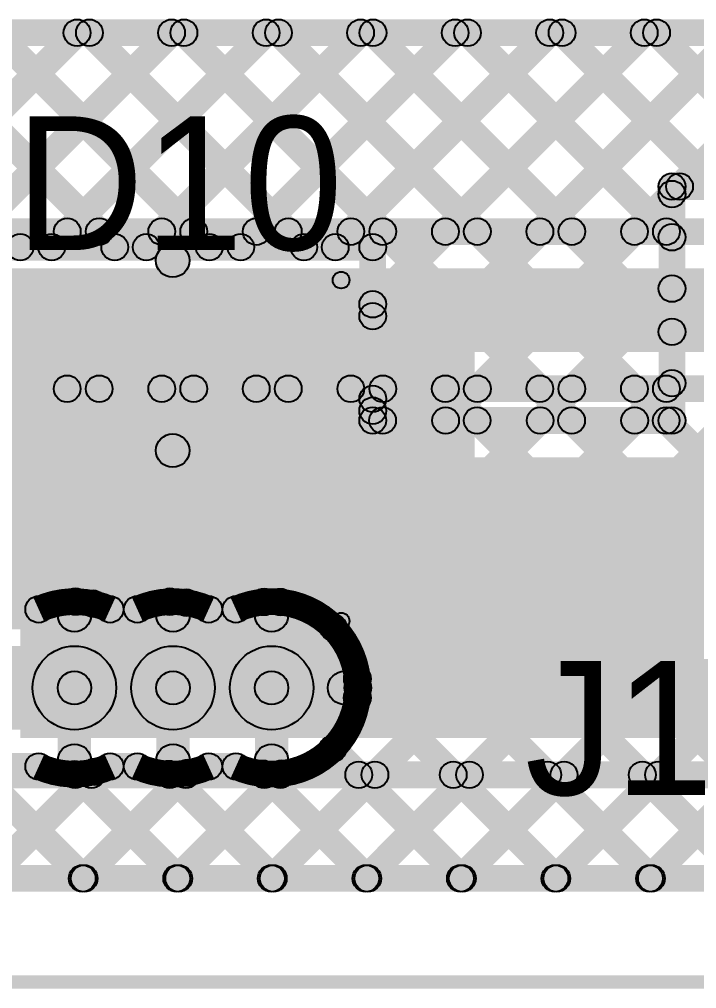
# Model space of a CAD drawing. Header units: millimetres. Extents: x -0.2 to 4.57, y -0.3 to 0.49.
# Drawn here: x 4.169 to 4.3716, y -0.002 to 0.288 of the extents above; entities that cross this region are included whole.
import ezdxf

# ---------------------------------------------------------------- set-up
doc = ezdxf.new("R2010")
doc.units = ezdxf.units.MM
doc.header["$MEASUREMENT"] = 0
for name, color, linetype in [('BottomLayer', 5, 'Continuous'), ('Mechanical2', 216, 'Continuous'), ('TopLayer', 1, 'Continuous'), ('TopOverlay', 2, 'Continuous'), ('TopPaste', 8, 'Continuous'), ('TopSolder', 216, 'Continuous'), ('ViaHoleLayer', 16, 'Continuous')]:
    doc.layers.add(name, color=color, linetype=linetype)

# ---------------------------------------------------------------- blocks, each defined once
blk = doc.blocks.new('W_____LED_6')
at = {"layer": 'TopLayer'}
for points in [[(-0.06526, 0.04685), (-0.02195, 0.04685), (-0.02195, -0.04685), (-0.06526, -0.04685)], [(-0.00226, 0.04685), (0.08947, 0.04685), (0.08947, -0.04685), (-0.00226, -0.04685)]]:
    blk.add_hatch(color=1, dxfattribs=at).paths.add_polyline_path(points)
at = {"layer": 'TopOverlay'}
h = blk.add_hatch(color=2, dxfattribs=at)
edge = h.paths.add_edge_path()
edge.add_arc((-0.069, 0.051), 0.0025, 0, 360)
h = blk.add_hatch(color=2, dxfattribs=at)
edge = h.paths.add_edge_path()
edge.add_arc((-0.069, 0.051), 0.0025, 0, 360)
for points in [[(-0.069, 0.0485), (-0.069, 0.0535), (0.094, 0.0535), (0.094, 0.0485)], [(0.134, 0.05301), (0.091, 0.05301), (0.091, -0.05299), (0.134, -0.05299)], [(-0.0665, -0.051), (-0.0715, -0.051), (-0.0715, 0.051), (-0.0665, 0.051)], [(-0.069, -0.0535), (-0.069, -0.0485), (0.094, -0.0485), (0.094, -0.0535)]]:
    blk.add_hatch(color=2, dxfattribs=at).paths.add_polyline_path(points)
h = blk.add_hatch(color=2, dxfattribs=at)
edge = h.paths.add_edge_path()
edge.add_arc((0.094, 0.051), 0.0025, 0, 360)
h = blk.add_hatch(color=2, dxfattribs=at)
edge = h.paths.add_edge_path()
edge.add_arc((-0.069, -0.051), 0.0025, 0, 360)
h = blk.add_hatch(color=2, dxfattribs=at)
edge = h.paths.add_edge_path()
edge.add_arc((-0.069, -0.051), 0.0025, 0, 360)
h = blk.add_hatch(color=2, dxfattribs=at)
edge = h.paths.add_edge_path()
edge.add_arc((0.094, -0.051), 0.0025, 0, 360)
at = {"layer": 'TopPaste'}
for points in [[(-0.06526, 0.04685), (-0.02195, 0.04685), (-0.02195, -0.04685), (-0.06526, -0.04685)], [(-0.00226, 0.04685), (0.08947, 0.04685), (0.08947, -0.04685), (-0.00226, -0.04685)]]:
    blk.add_hatch(color=8, dxfattribs=at).paths.add_polyline_path(points)
at = {"layer": 'TopSolder'}
for points in [[(-0.06926, 0.05085), (-0.01795, 0.05085), (-0.01795, -0.05085), (-0.06926, -0.05085)], [(-0.00626, 0.05085), (0.09347, 0.05085), (0.09347, -0.05085), (-0.00626, -0.05085)]]:
    blk.add_hatch(color=216, dxfattribs=at).paths.add_polyline_path(points)
at = {"layer": 'TopOverlay'}
for centre in [(-0.069, 0.051), (-0.069, 0.051), (0.094, 0.051), (-0.069, -0.051), (-0.069, -0.051), (0.094, -0.051)]:
    blk.add_circle(centre, 0.0025, dxfattribs=at)

msp = doc.modelspace()

# ---------------------------------------------------------------- hatches: boundary and pattern name
at = {"layer": 'BottomLayer'}
for points in [[(0.05826, 0.28), (0.05826, 0.288), (4.48726, 0.288), (4.48726, 0.28)], [(4.12958, 0.22167), (4.12392, 0.22733), (4.18342, 0.28683), (4.18908, 0.28117)], [(4.13056, 0.28117), (4.13621, 0.28683), (4.19571, 0.22733), (4.19006, 0.22167)], [(4.15786, 0.22167), (4.15221, 0.22733), (4.21171, 0.28683), (4.21736, 0.28117)], [(4.15884, 0.28117), (4.1645, 0.28683), (4.224, 0.22733), (4.21834, 0.22167)], [(4.18615, 0.22167), (4.18049, 0.22733), (4.23999, 0.28683), (4.24565, 0.28117)], [(4.18712, 0.28117), (4.19278, 0.28683), (4.25228, 0.22733), (4.24662, 0.22167)], [(4.21443, 0.22167), (4.20878, 0.22733), (4.26828, 0.28683), (4.27393, 0.28117)], [(4.2154, 0.28117), (4.22106, 0.28683), (4.28056, 0.22733), (4.2749, 0.22167)], [(4.24272, 0.22167), (4.23706, 0.22733), (4.29656, 0.28683), (4.30222, 0.28117)], [(4.24369, 0.28117), (4.24934, 0.28683), (4.30884, 0.22733), (4.30319, 0.22167)], [(4.271, 0.22167), (4.26534, 0.22733), (4.32484, 0.28683), (4.3305, 0.28117)], [(4.27197, 0.28117), (4.27763, 0.28683), (4.33713, 0.22733), (4.33147, 0.22167)], [(4.29929, 0.22167), (4.29363, 0.22733), (4.35313, 0.28683), (4.35879, 0.28117)], [(4.30026, 0.28117), (4.30591, 0.28683), (4.36541, 0.22733), (4.35976, 0.22167)], [(4.32757, 0.22167), (4.32191, 0.22733), (4.38141, 0.28683), (4.38707, 0.28117)], [(4.32854, 0.28117), (4.3342, 0.28683), (4.3937, 0.22733), (4.38804, 0.22167)], [(4.35585, 0.22167), (4.3502, 0.22733), (4.4097, 0.28683), (4.41535, 0.28117)], [(4.35682, 0.28117), (4.36248, 0.28683), (4.42198, 0.22733), (4.41632, 0.22167)], [(3.69626, 0.2205), (3.69626, 0.2285), (4.46226, 0.2285), (4.46226, 0.2205)], [(3.69626, 0.1885), (3.69626, 0.2135), (4.46226, 0.2135), (4.46226, 0.1885)], [(4.33206, 0.02817), (4.3264, 0.03383), (4.48443, 0.19186), (4.49009, 0.1862)], [(3.706, 0.1735), (3.706, 0.1815), (4.46226, 0.1815), (4.46226, 0.1735)], [(4.12392, 0.17467), (4.12957, 0.18033), (4.19387, 0.11603), (4.18822, 0.11037)], [(4.12972, 0.10867), (4.12406, 0.11433), (4.19006, 0.18033), (4.19572, 0.17467)], [(4.1522, 0.17467), (4.15786, 0.18033), (4.22187, 0.11631), (4.21621, 0.11066)], [(4.158, 0.10867), (4.15234, 0.11433), (4.21834, 0.18033), (4.224, 0.17467)], [(4.18049, 0.17467), (4.18614, 0.18033), (4.24997, 0.1165), (4.24431, 0.11084)], [(4.18859, 0.11098), (4.18294, 0.11664), (4.24663, 0.18033), (4.25229, 0.17467)], [(4.20877, 0.17467), (4.21443, 0.18033), (4.36093, 0.03383), (4.35527, 0.02817)], [(4.21686, 0.11096), (4.21121, 0.11662), (4.27491, 0.18033), (4.28057, 0.17467)], [(4.23706, 0.17467), (4.24271, 0.18033), (4.38921, 0.03383), (4.38356, 0.02817)], [(4.24507, 0.11088), (4.23941, 0.11654), (4.3032, 0.18033), (4.30885, 0.17467)], [(4.24721, 0.02817), (4.24155, 0.03383), (4.38805, 0.18033), (4.39371, 0.17467)], [(4.26572, 0.10325), (4.26006, 0.10891), (4.33148, 0.18033), (4.33714, 0.17467)], [(4.26534, 0.17467), (4.271, 0.18033), (4.4175, 0.03383), (4.41184, 0.02817)], [(4.27293, 0.08218), (4.26728, 0.08784), (4.35977, 0.18033), (4.36542, 0.17467)], [(4.27549, 0.02817), (4.26983, 0.03383), (4.41633, 0.18033), (4.42199, 0.17467)], [(4.29362, 0.17467), (4.29928, 0.18033), (4.44578, 0.03383), (4.44012, 0.02817)], [(4.30378, 0.02817), (4.29812, 0.03383), (4.44462, 0.18033), (4.45028, 0.17467)], [(4.3219, 0.17467), (4.32756, 0.18033), (4.47406, 0.03383), (4.4684, 0.02817)], [(4.35019, 0.17467), (4.35584, 0.18033), (4.49009, 0.04608), (4.48443, 0.04042)], [(4.36034, 0.02817), (4.35469, 0.03383), (4.48443, 0.16357), (4.49009, 0.15792)], [(3.44637, 0.1075), (3.44637, 0.1155), (4.17479, 0.1155), (4.17479, 0.1075)], [(4.19614, 0.1075), (4.19614, 0.1155), (4.20429, 0.1155), (4.20429, 0.1075)], [(4.22564, 0.1075), (4.22564, 0.1155), (4.23379, 0.1155), (4.23379, 0.1075)], [(4.19047, 0.088), (4.18047, 0.088), (4.18047, 0.10981), (4.19047, 0.10981)], [(4.21997, 0.088), (4.20997, 0.088), (4.20997, 0.10981), (4.21997, 0.10981)], [(4.24947, 0.088), (4.23947, 0.088), (4.23947, 0.10981), (4.24947, 0.10981)], [(2.75126, 0.0755), (2.75126, 0.1005), (4.18547, 0.1005), (4.18547, 0.0755)], [(4.18547, 0.0755), (4.18547, 0.1005), (4.21497, 0.1005), (4.21497, 0.0755)], [(4.21497, 0.0755), (4.21497, 0.1005), (4.24447, 0.1005), (4.24447, 0.0755)], [(4.24447, 0.083), (4.24447, 0.093), (4.26628, 0.093), (4.26628, 0.083)], [(4.26731, 0.08784), (4.27297, 0.0935), (4.33264, 0.03383), (4.32699, 0.02817)], [(4.19047, 0.06619), (4.18047, 0.06619), (4.18047, 0.088), (4.19047, 0.088)], [(4.21997, 0.06619), (4.20997, 0.06619), (4.20997, 0.088), (4.21997, 0.088)], [(4.24947, 0.06619), (4.23947, 0.06619), (4.23947, 0.088), (4.24947, 0.088)], [(4.25992, 0.06695), (4.26558, 0.07261), (4.30436, 0.03383), (4.2987, 0.02817)], [(2.76194, 0.0605), (2.76194, 0.0685), (4.17479, 0.0685), (4.17479, 0.0605)], [(4.15206, 0.06167), (4.15772, 0.06733), (4.19122, 0.03383), (4.18556, 0.02817)], [(4.19614, 0.0605), (4.19614, 0.0685), (4.20429, 0.0685), (4.20429, 0.0605)], [(4.22564, 0.0605), (4.22564, 0.0685), (4.23379, 0.0685), (4.23379, 0.0605)], [(4.16235, 0.02817), (4.1567, 0.03383), (4.18858, 0.06571), (4.19424, 0.06005)], [(4.18266, 0.05936), (4.18832, 0.06502), (4.21951, 0.03383), (4.21385, 0.02817)], [(4.19064, 0.02817), (4.18498, 0.03383), (4.21655, 0.0654), (4.22221, 0.05974)], [(4.21092, 0.05939), (4.21657, 0.06504), (4.24779, 0.03383), (4.24213, 0.02817)], [(4.21892, 0.02817), (4.21327, 0.03383), (4.24463, 0.06519), (4.25028, 0.05953)], [(4.2391, 0.05948), (4.24476, 0.06514), (4.27607, 0.03383), (4.27042, 0.02817)], [(0.05826, 0.027), (0.05826, 0.035), (4.48726, 0.035), (4.48726, 0.027)]]:
    msp.add_hatch(color=5, dxfattribs=at).paths.add_polyline_path(points)
h = msp.add_hatch(color=5, dxfattribs=at)
edge = h.paths.add_edge_path()
edge.add_arc((4.18625, 0.284), 0.004, 0, 360)
h = msp.add_hatch(color=5, dxfattribs=at)
edge = h.paths.add_edge_path()
edge.add_arc((4.18995, 0.284), 0.004, 0, 360)
h = msp.add_hatch(color=5, dxfattribs=at)
edge = h.paths.add_edge_path()
edge.add_arc((4.21454, 0.284), 0.004, 0, 360)
h = msp.add_hatch(color=5, dxfattribs=at)
edge = h.paths.add_edge_path()
edge.add_arc((4.21823, 0.284), 0.004, 0, 360)
h = msp.add_hatch(color=5, dxfattribs=at)
edge = h.paths.add_edge_path()
edge.add_arc((4.24282, 0.284), 0.004, 0, 360)
h = msp.add_hatch(color=5, dxfattribs=at)
edge = h.paths.add_edge_path()
edge.add_arc((4.24652, 0.284), 0.004, 0, 360)
h = msp.add_hatch(color=5, dxfattribs=at)
edge = h.paths.add_edge_path()
edge.add_arc((4.2711, 0.284), 0.004, 0, 360)
h = msp.add_hatch(color=5, dxfattribs=at)
edge = h.paths.add_edge_path()
edge.add_arc((4.2748, 0.284), 0.004, 0, 360)
h = msp.add_hatch(color=5, dxfattribs=at)
edge = h.paths.add_edge_path()
edge.add_arc((4.29939, 0.284), 0.004, 0, 360)
h = msp.add_hatch(color=5, dxfattribs=at)
edge = h.paths.add_edge_path()
edge.add_arc((4.30308, 0.284), 0.004, 0, 360)
h = msp.add_hatch(color=5, dxfattribs=at)
edge = h.paths.add_edge_path()
edge.add_arc((4.32767, 0.284), 0.004, 0, 360)
h = msp.add_hatch(color=5, dxfattribs=at)
edge = h.paths.add_edge_path()
edge.add_arc((4.33137, 0.284), 0.004, 0, 360)
h = msp.add_hatch(color=5, dxfattribs=at)
edge = h.paths.add_edge_path()
edge.add_arc((4.35596, 0.284), 0.004, 0, 360)
h = msp.add_hatch(color=5, dxfattribs=at)
edge = h.paths.add_edge_path()
edge.add_arc((4.35965, 0.284), 0.004, 0, 360)
h = msp.add_hatch(color=5, dxfattribs=at)
edge = h.paths.add_edge_path()
edge.add_arc((4.18332, 0.2245), 0.004, 0, 360)
h = msp.add_hatch(color=5, dxfattribs=at)
edge = h.paths.add_edge_path()
edge.add_arc((4.19288, 0.2245), 0.004, 0, 360)
h = msp.add_hatch(color=5, dxfattribs=at)
edge = h.paths.add_edge_path()
edge.add_arc((4.2116, 0.2245), 0.004, 0, 360)
h = msp.add_hatch(color=5, dxfattribs=at)
edge = h.paths.add_edge_path()
edge.add_arc((4.22117, 0.2245), 0.004, 0, 360)
h = msp.add_hatch(color=5, dxfattribs=at)
edge = h.paths.add_edge_path()
edge.add_arc((4.23989, 0.2245), 0.004, 0, 360)
h = msp.add_hatch(color=5, dxfattribs=at)
edge = h.paths.add_edge_path()
edge.add_arc((4.24945, 0.2245), 0.004, 0, 360)
h = msp.add_hatch(color=5, dxfattribs=at)
edge = h.paths.add_edge_path()
edge.add_arc((4.26817, 0.2245), 0.004, 0, 360)
h = msp.add_hatch(color=5, dxfattribs=at)
edge = h.paths.add_edge_path()
edge.add_arc((4.27773, 0.2245), 0.004, 0, 360)
h = msp.add_hatch(color=5, dxfattribs=at)
edge = h.paths.add_edge_path()
edge.add_arc((4.29646, 0.2245), 0.004, 0, 360)
h = msp.add_hatch(color=5, dxfattribs=at)
edge = h.paths.add_edge_path()
edge.add_arc((4.30602, 0.2245), 0.004, 0, 360)
h = msp.add_hatch(color=5, dxfattribs=at)
edge = h.paths.add_edge_path()
edge.add_arc((4.32474, 0.2245), 0.004, 0, 360)
h = msp.add_hatch(color=5, dxfattribs=at)
edge = h.paths.add_edge_path()
edge.add_arc((4.3343, 0.2245), 0.004, 0, 360)
h = msp.add_hatch(color=5, dxfattribs=at)
edge = h.paths.add_edge_path()
edge.add_arc((4.35303, 0.2245), 0.004, 0, 360)
h = msp.add_hatch(color=5, dxfattribs=at)
edge = h.paths.add_edge_path()
edge.add_arc((4.36258, 0.2245), 0.004, 0, 360)
h = msp.add_hatch(color=5, dxfattribs=at)
edge = h.paths.add_edge_path()
edge.add_arc((4.18331, 0.1775), 0.004, 0, 360)
h = msp.add_hatch(color=5, dxfattribs=at)
edge = h.paths.add_edge_path()
edge.add_arc((4.19289, 0.1775), 0.004, 0, 360)
h = msp.add_hatch(color=5, dxfattribs=at)
edge = h.paths.add_edge_path()
edge.add_arc((4.2116, 0.1775), 0.004, 0, 360)
h = msp.add_hatch(color=5, dxfattribs=at)
edge = h.paths.add_edge_path()
edge.add_arc((4.22117, 0.1775), 0.004, 0, 360)
h = msp.add_hatch(color=5, dxfattribs=at)
edge = h.paths.add_edge_path()
edge.add_arc((4.23988, 0.1775), 0.004, 0, 360)
h = msp.add_hatch(color=5, dxfattribs=at)
edge = h.paths.add_edge_path()
edge.add_arc((4.24946, 0.1775), 0.004, 0, 360)
h = msp.add_hatch(color=5, dxfattribs=at)
edge = h.paths.add_edge_path()
edge.add_arc((4.26817, 0.1775), 0.004, 0, 360)
h = msp.add_hatch(color=5, dxfattribs=at)
edge = h.paths.add_edge_path()
edge.add_arc((4.27774, 0.1775), 0.004, 0, 360)
h = msp.add_hatch(color=5, dxfattribs=at)
edge = h.paths.add_edge_path()
edge.add_arc((4.29645, 0.1775), 0.004, 0, 360)
h = msp.add_hatch(color=5, dxfattribs=at)
edge = h.paths.add_edge_path()
edge.add_arc((4.30603, 0.1775), 0.004, 0, 360)
h = msp.add_hatch(color=5, dxfattribs=at)
edge = h.paths.add_edge_path()
edge.add_arc((4.32473, 0.1775), 0.004, 0, 360)
h = msp.add_hatch(color=5, dxfattribs=at)
edge = h.paths.add_edge_path()
edge.add_arc((4.33431, 0.1775), 0.004, 0, 360)
h = msp.add_hatch(color=5, dxfattribs=at)
edge = h.paths.add_edge_path()
edge.add_arc((4.35302, 0.1775), 0.004, 0, 360)
h = msp.add_hatch(color=5, dxfattribs=at)
edge = h.paths.add_edge_path()
edge.add_arc((4.36259, 0.1775), 0.004, 0, 360)
h = msp.add_hatch(color=5, dxfattribs=at)
edge = h.paths.add_edge_path()
edge.add_arc((4.18577, 0.11381), 0.004, 0, 360)
h = msp.add_hatch(color=5, dxfattribs=at)
edge = h.paths.add_edge_path()
edge.add_arc((4.19104, 0.1132), 0.004, 0, 360)
h = msp.add_hatch(color=5, dxfattribs=at)
edge = h.paths.add_edge_path()
edge.add_arc((4.21404, 0.11379), 0.004, 0, 360)
h = msp.add_hatch(color=5, dxfattribs=at)
edge = h.paths.add_edge_path()
edge.add_arc((4.21904, 0.11349), 0.004, 0, 360)
h = msp.add_hatch(color=5, dxfattribs=at)
edge = h.paths.add_edge_path()
edge.add_arc((4.24224, 0.11371), 0.004, 0, 360)
h = msp.add_hatch(color=5, dxfattribs=at)
edge = h.paths.add_edge_path()
edge.add_arc((4.24714, 0.11367), 0.004, 0, 360)
h = msp.add_hatch(color=5, dxfattribs=at)
edge = h.paths.add_edge_path()
edge.add_arc((4.17479, 0.1115), 0.004, 0, 360)
h = msp.add_hatch(color=5, dxfattribs=at)
edge = h.paths.add_edge_path()
edge.add_arc((4.17479, 0.1115), 0.004, 0, 360)
h = msp.add_hatch(color=5, dxfattribs=at)
edge = h.paths.add_edge_path()
edge.add_arc((4.18547, 0.10981), 0.005, 0, 360)
h = msp.add_hatch(color=5, dxfattribs=at)
edge = h.paths.add_edge_path()
edge.add_arc((4.19614, 0.1115), 0.004, 0, 360)
h = msp.add_hatch(color=5, dxfattribs=at)
edge = h.paths.add_edge_path()
edge.add_arc((4.19614, 0.1115), 0.004, 0, 360)
h = msp.add_hatch(color=5, dxfattribs=at)
edge = h.paths.add_edge_path()
edge.add_arc((4.20429, 0.1115), 0.004, 0, 360)
h = msp.add_hatch(color=5, dxfattribs=at)
edge = h.paths.add_edge_path()
edge.add_arc((4.20429, 0.1115), 0.004, 0, 360)
h = msp.add_hatch(color=5, dxfattribs=at)
edge = h.paths.add_edge_path()
edge.add_arc((4.21497, 0.10981), 0.005, 0, 360)
h = msp.add_hatch(color=5, dxfattribs=at)
edge = h.paths.add_edge_path()
edge.add_arc((4.22564, 0.1115), 0.004, 0, 360)
h = msp.add_hatch(color=5, dxfattribs=at)
edge = h.paths.add_edge_path()
edge.add_arc((4.22564, 0.1115), 0.004, 0, 360)
h = msp.add_hatch(color=5, dxfattribs=at)
edge = h.paths.add_edge_path()
edge.add_arc((4.23379, 0.1115), 0.004, 0, 360)
h = msp.add_hatch(color=5, dxfattribs=at)
edge = h.paths.add_edge_path()
edge.add_arc((4.23379, 0.1115), 0.004, 0, 360)
h = msp.add_hatch(color=5, dxfattribs=at)
edge = h.paths.add_edge_path()
edge.add_arc((4.24447, 0.10981), 0.005, 0, 360)
h = msp.add_hatch(color=5, dxfattribs=at)
edge = h.paths.add_edge_path()
edge.add_arc((4.26289, 0.10608), 0.004, 0, 360)
h = msp.add_hatch(color=5, dxfattribs=at)
edge = h.paths.add_edge_path()
edge.add_arc((4.18547, 0.088), 0.0125, 0, 360)
h = msp.add_hatch(color=5, dxfattribs=at)
edge = h.paths.add_edge_path()
edge.add_arc((4.18547, 0.088), 0.0125, 0, 360)
h = msp.add_hatch(color=5, dxfattribs=at)
edge = h.paths.add_edge_path()
edge.add_arc((4.18547, 0.088), 0.01181, 0, 360)
h = msp.add_hatch(color=5, dxfattribs=at)
edge = h.paths.add_edge_path()
edge.add_arc((4.21497, 0.088), 0.0125, 0, 360)
h = msp.add_hatch(color=5, dxfattribs=at)
edge = h.paths.add_edge_path()
edge.add_arc((4.21497, 0.088), 0.0125, 0, 360)
h = msp.add_hatch(color=5, dxfattribs=at)
edge = h.paths.add_edge_path()
edge.add_arc((4.21497, 0.088), 0.01181, 0, 360)
h = msp.add_hatch(color=5, dxfattribs=at)
edge = h.paths.add_edge_path()
edge.add_arc((4.24447, 0.088), 0.0125, 0, 360)
h = msp.add_hatch(color=5, dxfattribs=at)
edge = h.paths.add_edge_path()
edge.add_arc((4.24447, 0.088), 0.01181, 0, 360)
h = msp.add_hatch(color=5, dxfattribs=at)
edge = h.paths.add_edge_path()
edge.add_arc((4.18547, 0.088), 0.005, 0, 360)
h = msp.add_hatch(color=5, dxfattribs=at)
edge = h.paths.add_edge_path()
edge.add_arc((4.18547, 0.088), 0.005, 0, 360)
h = msp.add_hatch(color=5, dxfattribs=at)
edge = h.paths.add_edge_path()
edge.add_arc((4.21497, 0.088), 0.005, 0, 360)
h = msp.add_hatch(color=5, dxfattribs=at)
edge = h.paths.add_edge_path()
edge.add_arc((4.21497, 0.088), 0.005, 0, 360)
h = msp.add_hatch(color=5, dxfattribs=at)
edge = h.paths.add_edge_path()
edge.add_arc((4.24447, 0.088), 0.005, 0, 360)
h = msp.add_hatch(color=5, dxfattribs=at)
edge = h.paths.add_edge_path()
edge.add_arc((4.24447, 0.088), 0.005, 0, 360)
h = msp.add_hatch(color=5, dxfattribs=at)
edge = h.paths.add_edge_path()
edge.add_arc((4.24447, 0.088), 0.005, 0, 360)
h = msp.add_hatch(color=5, dxfattribs=at)
edge = h.paths.add_edge_path()
edge.add_arc((4.26628, 0.088), 0.005, 0, 360)
h = msp.add_hatch(color=5, dxfattribs=at)
edge = h.paths.add_edge_path()
edge.add_arc((4.27014, 0.09067), 0.004, 0, 360)
h = msp.add_hatch(color=5, dxfattribs=at)
edge = h.paths.add_edge_path()
edge.add_arc((4.27028, 0.088), 0.004, 0, 360)
h = msp.add_hatch(color=5, dxfattribs=at)
edge = h.paths.add_edge_path()
edge.add_arc((4.27028, 0.088), 0.004, 0, 360)
h = msp.add_hatch(color=5, dxfattribs=at)
edge = h.paths.add_edge_path()
edge.add_arc((4.27011, 0.08501), 0.004, 0, 360)
h = msp.add_hatch(color=5, dxfattribs=at)
edge = h.paths.add_edge_path()
edge.add_arc((4.26275, 0.06978), 0.004, 0, 360)
h = msp.add_hatch(color=5, dxfattribs=at)
edge = h.paths.add_edge_path()
edge.add_arc((4.18547, 0.06619), 0.005, 0, 360)
h = msp.add_hatch(color=5, dxfattribs=at)
edge = h.paths.add_edge_path()
edge.add_arc((4.21497, 0.06619), 0.005, 0, 360)
h = msp.add_hatch(color=5, dxfattribs=at)
edge = h.paths.add_edge_path()
edge.add_arc((4.24447, 0.06619), 0.005, 0, 360)
h = msp.add_hatch(color=5, dxfattribs=at)
edge = h.paths.add_edge_path()
edge.add_arc((4.17479, 0.0645), 0.004, 0, 360)
h = msp.add_hatch(color=5, dxfattribs=at)
edge = h.paths.add_edge_path()
edge.add_arc((4.17479, 0.0645), 0.004, 0, 360)
h = msp.add_hatch(color=5, dxfattribs=at)
edge = h.paths.add_edge_path()
edge.add_arc((4.19141, 0.06288), 0.004, 0, 360)
h = msp.add_hatch(color=5, dxfattribs=at)
edge = h.paths.add_edge_path()
edge.add_arc((4.19614, 0.0645), 0.004, 0, 360)
h = msp.add_hatch(color=5, dxfattribs=at)
edge = h.paths.add_edge_path()
edge.add_arc((4.19614, 0.0645), 0.004, 0, 360)
h = msp.add_hatch(color=5, dxfattribs=at)
edge = h.paths.add_edge_path()
edge.add_arc((4.20429, 0.0645), 0.004, 0, 360)
h = msp.add_hatch(color=5, dxfattribs=at)
edge = h.paths.add_edge_path()
edge.add_arc((4.20429, 0.0645), 0.004, 0, 360)
h = msp.add_hatch(color=5, dxfattribs=at)
edge = h.paths.add_edge_path()
edge.add_arc((4.22564, 0.0645), 0.004, 0, 360)
h = msp.add_hatch(color=5, dxfattribs=at)
edge = h.paths.add_edge_path()
edge.add_arc((4.22564, 0.0645), 0.004, 0, 360)
h = msp.add_hatch(color=5, dxfattribs=at)
edge = h.paths.add_edge_path()
edge.add_arc((4.23379, 0.0645), 0.004, 0, 360)
h = msp.add_hatch(color=5, dxfattribs=at)
edge = h.paths.add_edge_path()
edge.add_arc((4.23379, 0.0645), 0.004, 0, 360)
h = msp.add_hatch(color=5, dxfattribs=at)
edge = h.paths.add_edge_path()
edge.add_arc((4.18549, 0.06219), 0.004, 0, 360)
h = msp.add_hatch(color=5, dxfattribs=at)
edge = h.paths.add_edge_path()
edge.add_arc((4.21374, 0.06222), 0.004, 0, 360)
h = msp.add_hatch(color=5, dxfattribs=at)
edge = h.paths.add_edge_path()
edge.add_arc((4.21938, 0.06257), 0.004, 0, 360)
h = msp.add_hatch(color=5, dxfattribs=at)
edge = h.paths.add_edge_path()
edge.add_arc((4.24193, 0.06231), 0.004, 0, 360)
h = msp.add_hatch(color=5, dxfattribs=at)
edge = h.paths.add_edge_path()
edge.add_arc((4.24746, 0.06236), 0.004, 0, 360)
h = msp.add_hatch(color=5, dxfattribs=at)
edge = h.paths.add_edge_path()
edge.add_arc((4.18781, 0.031), 0.004, 0, 360)
h = msp.add_hatch(color=5, dxfattribs=at)
edge = h.paths.add_edge_path()
edge.add_arc((4.18839, 0.031), 0.004, 0, 360)
h = msp.add_hatch(color=5, dxfattribs=at)
edge = h.paths.add_edge_path()
edge.add_arc((4.21609, 0.031), 0.004, 0, 360)
h = msp.add_hatch(color=5, dxfattribs=at)
edge = h.paths.add_edge_path()
edge.add_arc((4.21668, 0.031), 0.004, 0, 360)
h = msp.add_hatch(color=5, dxfattribs=at)
edge = h.paths.add_edge_path()
edge.add_arc((4.24438, 0.031), 0.004, 0, 360)
h = msp.add_hatch(color=5, dxfattribs=at)
edge = h.paths.add_edge_path()
edge.add_arc((4.24496, 0.031), 0.004, 0, 360)
h = msp.add_hatch(color=5, dxfattribs=at)
edge = h.paths.add_edge_path()
edge.add_arc((4.27266, 0.031), 0.004, 0, 360)
h = msp.add_hatch(color=5, dxfattribs=at)
edge = h.paths.add_edge_path()
edge.add_arc((4.27325, 0.031), 0.004, 0, 360)
h = msp.add_hatch(color=5, dxfattribs=at)
edge = h.paths.add_edge_path()
edge.add_arc((4.30095, 0.031), 0.004, 0, 360)
h = msp.add_hatch(color=5, dxfattribs=at)
edge = h.paths.add_edge_path()
edge.add_arc((4.30153, 0.031), 0.004, 0, 360)
h = msp.add_hatch(color=5, dxfattribs=at)
edge = h.paths.add_edge_path()
edge.add_arc((4.32923, 0.031), 0.004, 0, 360)
h = msp.add_hatch(color=5, dxfattribs=at)
edge = h.paths.add_edge_path()
edge.add_arc((4.32981, 0.031), 0.004, 0, 360)
h = msp.add_hatch(color=5, dxfattribs=at)
edge = h.paths.add_edge_path()
edge.add_arc((4.35752, 0.031), 0.004, 0, 360)
h = msp.add_hatch(color=5, dxfattribs=at)
edge = h.paths.add_edge_path()
edge.add_arc((4.3581, 0.031), 0.004, 0, 360)
at = {"layer": 'Mechanical2'}
msp.add_hatch(color=216, dxfattribs=at).paths.add_polyline_path([(0, -0.00197), (0, 0.00197), (4.56693, 0.00197), (4.56693, -0.00197)])
at = {"layer": 'TopLayer'}
for points in [[(0.05826, 0.28), (0.05826, 0.288), (4.48726, 0.288), (4.48726, 0.28)], [(4.13056, 0.28117), (4.13621, 0.28683), (4.20036, 0.22268), (4.1947, 0.21702)], [(4.15508, 0.24717), (4.14942, 0.25283), (4.18342, 0.28683), (4.18908, 0.28117)], [(4.16309, 0.2269), (4.15743, 0.23255), (4.21171, 0.28683), (4.21736, 0.28117)], [(4.15884, 0.28117), (4.1645, 0.28683), (4.22865, 0.22268), (4.22299, 0.21702)], [(4.1815, 0.21702), (4.17584, 0.22268), (4.23999, 0.28683), (4.24565, 0.28117)], [(4.18712, 0.28117), (4.19278, 0.28683), (4.25693, 0.22268), (4.25127, 0.21702)], [(4.20978, 0.21702), (4.20413, 0.22268), (4.26828, 0.28683), (4.27393, 0.28117)], [(4.2154, 0.28117), (4.22106, 0.28683), (4.33706, 0.17083), (4.3314, 0.16517)], [(4.23807, 0.21702), (4.23241, 0.22268), (4.29656, 0.28683), (4.30222, 0.28117)], [(4.24369, 0.28117), (4.24934, 0.28683), (4.36534, 0.17083), (4.35969, 0.16517)], [(4.26635, 0.21702), (4.26069, 0.22268), (4.32484, 0.28683), (4.3305, 0.28117)], [(4.27756, 0.19995), (4.2719, 0.2056), (4.35313, 0.28683), (4.35879, 0.28117)], [(4.27756, 0.17166), (4.2719, 0.17732), (4.38141, 0.28683), (4.38707, 0.28117)], [(4.27197, 0.28117), (4.27763, 0.28683), (4.36709, 0.19736), (4.36143, 0.19171)], [(4.30026, 0.28117), (4.30591, 0.28683), (4.36709, 0.22565), (4.36143, 0.21999)], [(4.32854, 0.28117), (4.3342, 0.28683), (4.3802, 0.24083), (4.37454, 0.23517)], [(4.35682, 0.28117), (4.36248, 0.28683), (4.40848, 0.24083), (4.40282, 0.23517)], [(4.36935, 0.23517), (4.3637, 0.24083), (4.4097, 0.28683), (4.41535, 0.28117)], [(4.36709, 0.23291), (4.36143, 0.23856), (4.3637, 0.24083), (4.36935, 0.23517)], [(4.36426, 0.234), (4.36426, 0.242), (4.48726, 0.242), (4.48726, 0.234)], [(4.29935, 0.16517), (4.2937, 0.17083), (4.36143, 0.23856), (4.36709, 0.23291)], [(4.36826, 0.168), (4.36026, 0.168), (4.36026, 0.238), (4.36826, 0.238)], [(4.15743, 0.22601), (4.16309, 0.23166), (4.17208, 0.22268), (4.16642, 0.21702)], [(4.16026, 0.21585), (4.16026, 0.22385), (4.27473, 0.22385), (4.27473, 0.21585)], [(4.27873, 0.168), (4.27073, 0.168), (4.27073, 0.21985), (4.27873, 0.21985)], [(4.21987, 0.159), (4.20987, 0.159), (4.20987, 0.21585), (4.21987, 0.21585)], [(4.32764, 0.16517), (4.32198, 0.17083), (4.36143, 0.21028), (4.36709, 0.20462)], [(4.2719, 0.19639), (4.27756, 0.20205), (4.30878, 0.17083), (4.30312, 0.16517)], [(4.35592, 0.16517), (4.35027, 0.17083), (4.36143, 0.182), (4.36709, 0.17634)], [(4.2719, 0.16811), (4.27756, 0.17376), (4.2805, 0.17083), (4.27484, 0.16517)], [(4.27473, 0.164), (4.27473, 0.172), (4.36426, 0.172), (4.36426, 0.164)], [(4.16947, 0.074), (4.26047, 0.074), (4.26047, 0.166), (4.16947, 0.166)], [(4.16926, 0.073), (4.45126, 0.073), (4.45126, 0.157), (4.16926, 0.157)], [(4.11542, 0.09832), (4.12107, 0.10398), (4.19122, 0.03383), (4.18556, 0.02817)], [(4.16366, 0.083), (4.16366, 0.093), (4.18547, 0.093), (4.18547, 0.083)], [(4.19047, 0.06619), (4.18047, 0.06619), (4.18047, 0.088), (4.19047, 0.088)], [(4.21997, 0.06619), (4.20997, 0.06619), (4.20997, 0.088), (4.21997, 0.088)], [(4.24947, 0.06619), (4.23947, 0.06619), (4.23947, 0.088), (4.24947, 0.088)], [(4.16235, 0.02817), (4.1567, 0.03383), (4.1877, 0.06483), (4.19335, 0.05917)], [(4.15826, 0.058), (4.15826, 0.066), (4.46226, 0.066), (4.46226, 0.058)], [(4.18285, 0.05917), (4.18851, 0.06483), (4.21951, 0.03383), (4.21385, 0.02817)], [(4.19064, 0.02817), (4.18498, 0.03383), (4.21598, 0.06483), (4.22164, 0.05917)], [(4.21113, 0.05917), (4.21679, 0.06483), (4.24779, 0.03383), (4.24213, 0.02817)], [(4.21892, 0.02817), (4.21327, 0.03383), (4.24427, 0.06483), (4.24992, 0.05917)], [(4.23942, 0.05917), (4.24507, 0.06483), (4.27607, 0.03383), (4.27042, 0.02817)], [(4.24721, 0.02817), (4.24155, 0.03383), (4.27255, 0.06483), (4.27821, 0.05917)], [(4.2677, 0.05917), (4.27336, 0.06483), (4.30436, 0.03383), (4.2987, 0.02817)], [(4.27549, 0.02817), (4.26983, 0.03383), (4.30083, 0.06483), (4.30649, 0.05917)], [(4.29599, 0.05917), (4.30164, 0.06483), (4.33264, 0.03383), (4.32699, 0.02817)], [(4.30378, 0.02817), (4.29812, 0.03383), (4.32912, 0.06483), (4.33478, 0.05917)], [(4.32427, 0.05917), (4.32993, 0.06483), (4.36093, 0.03383), (4.35527, 0.02817)], [(4.33206, 0.02817), (4.3264, 0.03383), (4.3574, 0.06483), (4.36306, 0.05917)], [(4.35256, 0.05917), (4.35821, 0.06483), (4.38921, 0.03383), (4.38356, 0.02817)], [(4.36034, 0.02817), (4.35469, 0.03383), (4.38569, 0.06483), (4.39134, 0.05917)], [(3.68626, 0.027), (3.68626, 0.035), (4.48726, 0.035), (4.48726, 0.027)]]:
    msp.add_hatch(color=1, dxfattribs=at).paths.add_polyline_path(points)
h = msp.add_hatch(color=1, dxfattribs=at)
edge = h.paths.add_edge_path()
edge.add_arc((4.18625, 0.284), 0.004, 0, 360)
h = msp.add_hatch(color=1, dxfattribs=at)
edge = h.paths.add_edge_path()
edge.add_arc((4.18995, 0.284), 0.004, 0, 360)
h = msp.add_hatch(color=1, dxfattribs=at)
edge = h.paths.add_edge_path()
edge.add_arc((4.21454, 0.284), 0.004, 0, 360)
h = msp.add_hatch(color=1, dxfattribs=at)
edge = h.paths.add_edge_path()
edge.add_arc((4.21823, 0.284), 0.004, 0, 360)
h = msp.add_hatch(color=1, dxfattribs=at)
edge = h.paths.add_edge_path()
edge.add_arc((4.24282, 0.284), 0.004, 0, 360)
h = msp.add_hatch(color=1, dxfattribs=at)
edge = h.paths.add_edge_path()
edge.add_arc((4.24652, 0.284), 0.004, 0, 360)
h = msp.add_hatch(color=1, dxfattribs=at)
edge = h.paths.add_edge_path()
edge.add_arc((4.2711, 0.284), 0.004, 0, 360)
h = msp.add_hatch(color=1, dxfattribs=at)
edge = h.paths.add_edge_path()
edge.add_arc((4.2748, 0.284), 0.004, 0, 360)
h = msp.add_hatch(color=1, dxfattribs=at)
edge = h.paths.add_edge_path()
edge.add_arc((4.29939, 0.284), 0.004, 0, 360)
h = msp.add_hatch(color=1, dxfattribs=at)
edge = h.paths.add_edge_path()
edge.add_arc((4.30308, 0.284), 0.004, 0, 360)
h = msp.add_hatch(color=1, dxfattribs=at)
edge = h.paths.add_edge_path()
edge.add_arc((4.32767, 0.284), 0.004, 0, 360)
h = msp.add_hatch(color=1, dxfattribs=at)
edge = h.paths.add_edge_path()
edge.add_arc((4.33137, 0.284), 0.004, 0, 360)
h = msp.add_hatch(color=1, dxfattribs=at)
edge = h.paths.add_edge_path()
edge.add_arc((4.35596, 0.284), 0.004, 0, 360)
h = msp.add_hatch(color=1, dxfattribs=at)
edge = h.paths.add_edge_path()
edge.add_arc((4.35965, 0.284), 0.004, 0, 360)
h = msp.add_hatch(color=1, dxfattribs=at)
edge = h.paths.add_edge_path()
edge.add_arc((4.36426, 0.238), 0.004, 0, 360)
h = msp.add_hatch(color=1, dxfattribs=at)
edge = h.paths.add_edge_path()
edge.add_arc((4.36426, 0.238), 0.004, 0, 360)
h = msp.add_hatch(color=1, dxfattribs=at)
edge = h.paths.add_edge_path()
edge.add_arc((4.36653, 0.238), 0.004, 0, 360)
h = msp.add_hatch(color=1, dxfattribs=at)
edge = h.paths.add_edge_path()
edge.add_arc((4.36653, 0.238), 0.004, 0, 360)
h = msp.add_hatch(color=1, dxfattribs=at)
edge = h.paths.add_edge_path()
edge.add_arc((4.36426, 0.23574), 0.004, 0, 360)
h = msp.add_hatch(color=1, dxfattribs=at)
edge = h.paths.add_edge_path()
edge.add_arc((4.36426, 0.23574), 0.004, 0, 360)
h = msp.add_hatch(color=1, dxfattribs=at)
edge = h.paths.add_edge_path()
edge.add_arc((4.36426, 0.22282), 0.004, 0, 360)
h = msp.add_hatch(color=1, dxfattribs=at)
edge = h.paths.add_edge_path()
edge.add_arc((4.16925, 0.21985), 0.004, 0, 360)
h = msp.add_hatch(color=1, dxfattribs=at)
edge = h.paths.add_edge_path()
edge.add_arc((4.17867, 0.21985), 0.004, 0, 360)
h = msp.add_hatch(color=1, dxfattribs=at)
edge = h.paths.add_edge_path()
edge.add_arc((4.19753, 0.21985), 0.004, 0, 360)
h = msp.add_hatch(color=1, dxfattribs=at)
edge = h.paths.add_edge_path()
edge.add_arc((4.20695, 0.21985), 0.004, 0, 360)
h = msp.add_hatch(color=1, dxfattribs=at)
edge = h.paths.add_edge_path()
edge.add_arc((4.22582, 0.21985), 0.004, 0, 360)
h = msp.add_hatch(color=1, dxfattribs=at)
edge = h.paths.add_edge_path()
edge.add_arc((4.23524, 0.21985), 0.004, 0, 360)
h = msp.add_hatch(color=1, dxfattribs=at)
edge = h.paths.add_edge_path()
edge.add_arc((4.2541, 0.21985), 0.004, 0, 360)
h = msp.add_hatch(color=1, dxfattribs=at)
edge = h.paths.add_edge_path()
edge.add_arc((4.26352, 0.21985), 0.004, 0, 360)
h = msp.add_hatch(color=1, dxfattribs=at)
edge = h.paths.add_edge_path()
edge.add_arc((4.27473, 0.21985), 0.004, 0, 360)
h = msp.add_hatch(color=1, dxfattribs=at)
edge = h.paths.add_edge_path()
edge.add_arc((4.27473, 0.21985), 0.004, 0, 360)
h = msp.add_hatch(color=1, dxfattribs=at)
edge = h.paths.add_edge_path()
edge.add_arc((4.21487, 0.21585), 0.005, 0, 360)
h = msp.add_hatch(color=1, dxfattribs=at)
edge = h.paths.add_edge_path()
edge.add_arc((4.36426, 0.20745), 0.004, 0, 360)
h = msp.add_hatch(color=1, dxfattribs=at)
edge = h.paths.add_edge_path()
edge.add_arc((4.27473, 0.20277), 0.004, 0, 360)
h = msp.add_hatch(color=1, dxfattribs=at)
edge = h.paths.add_edge_path()
edge.add_arc((4.27473, 0.19922), 0.004, 0, 360)
h = msp.add_hatch(color=1, dxfattribs=at)
edge = h.paths.add_edge_path()
edge.add_arc((4.36426, 0.19454), 0.004, 0, 360)
h = msp.add_hatch(color=1, dxfattribs=at)
edge = h.paths.add_edge_path()
edge.add_arc((4.36426, 0.17917), 0.004, 0, 360)
h = msp.add_hatch(color=1, dxfattribs=at)
edge = h.paths.add_edge_path()
edge.add_arc((4.27473, 0.17449), 0.004, 0, 360)
h = msp.add_hatch(color=1, dxfattribs=at)
edge = h.paths.add_edge_path()
edge.add_arc((4.27473, 0.17093), 0.004, 0, 360)
h = msp.add_hatch(color=1, dxfattribs=at)
edge = h.paths.add_edge_path()
edge.add_arc((4.27473, 0.168), 0.004, 0, 360)
h = msp.add_hatch(color=1, dxfattribs=at)
edge = h.paths.add_edge_path()
edge.add_arc((4.27473, 0.168), 0.004, 0, 360)
h = msp.add_hatch(color=1, dxfattribs=at)
edge = h.paths.add_edge_path()
edge.add_arc((4.27767, 0.168), 0.004, 0, 360)
h = msp.add_hatch(color=1, dxfattribs=at)
edge = h.paths.add_edge_path()
edge.add_arc((4.29653, 0.168), 0.004, 0, 360)
h = msp.add_hatch(color=1, dxfattribs=at)
edge = h.paths.add_edge_path()
edge.add_arc((4.30595, 0.168), 0.004, 0, 360)
h = msp.add_hatch(color=1, dxfattribs=at)
edge = h.paths.add_edge_path()
edge.add_arc((4.32481, 0.168), 0.004, 0, 360)
h = msp.add_hatch(color=1, dxfattribs=at)
edge = h.paths.add_edge_path()
edge.add_arc((4.33423, 0.168), 0.004, 0, 360)
h = msp.add_hatch(color=1, dxfattribs=at)
edge = h.paths.add_edge_path()
edge.add_arc((4.35309, 0.168), 0.004, 0, 360)
h = msp.add_hatch(color=1, dxfattribs=at)
edge = h.paths.add_edge_path()
edge.add_arc((4.36252, 0.168), 0.004, 0, 360)
h = msp.add_hatch(color=1, dxfattribs=at)
edge = h.paths.add_edge_path()
edge.add_arc((4.36426, 0.168), 0.004, 0, 360)
h = msp.add_hatch(color=1, dxfattribs=at)
edge = h.paths.add_edge_path()
edge.add_arc((4.36426, 0.168), 0.004, 0, 360)
h = msp.add_hatch(color=1, dxfattribs=at)
edge = h.paths.add_edge_path()
edge.add_arc((4.21487, 0.159), 0.005, 0, 360)
h = msp.add_hatch(color=1, dxfattribs=at)
edge = h.paths.add_edge_path()
edge.add_arc((4.18547, 0.088), 0.01181, 0, 360)
h = msp.add_hatch(color=1, dxfattribs=at)
edge = h.paths.add_edge_path()
edge.add_arc((4.21497, 0.088), 0.01181, 0, 360)
h = msp.add_hatch(color=1, dxfattribs=at)
edge = h.paths.add_edge_path()
edge.add_arc((4.24447, 0.088), 0.01181, 0, 360)
h = msp.add_hatch(color=1, dxfattribs=at)
edge = h.paths.add_edge_path()
edge.add_arc((4.18547, 0.088), 0.005, 0, 360)
h = msp.add_hatch(color=1, dxfattribs=at)
edge = h.paths.add_edge_path()
edge.add_arc((4.18547, 0.088), 0.005, 0, 360)
h = msp.add_hatch(color=1, dxfattribs=at)
edge = h.paths.add_edge_path()
edge.add_arc((4.21497, 0.088), 0.005, 0, 360)
h = msp.add_hatch(color=1, dxfattribs=at)
edge = h.paths.add_edge_path()
edge.add_arc((4.24447, 0.088), 0.005, 0, 360)
h = msp.add_hatch(color=1, dxfattribs=at)
edge = h.paths.add_edge_path()
edge.add_arc((4.18547, 0.06619), 0.005, 0, 360)
h = msp.add_hatch(color=1, dxfattribs=at)
edge = h.paths.add_edge_path()
edge.add_arc((4.21497, 0.06619), 0.005, 0, 360)
h = msp.add_hatch(color=1, dxfattribs=at)
edge = h.paths.add_edge_path()
edge.add_arc((4.24447, 0.06619), 0.005, 0, 360)
h = msp.add_hatch(color=1, dxfattribs=at)
edge = h.paths.add_edge_path()
edge.add_arc((4.18568, 0.062), 0.004, 0, 360)
h = msp.add_hatch(color=1, dxfattribs=at)
edge = h.paths.add_edge_path()
edge.add_arc((4.19053, 0.062), 0.004, 0, 360)
h = msp.add_hatch(color=1, dxfattribs=at)
edge = h.paths.add_edge_path()
edge.add_arc((4.21396, 0.062), 0.004, 0, 360)
h = msp.add_hatch(color=1, dxfattribs=at)
edge = h.paths.add_edge_path()
edge.add_arc((4.21881, 0.062), 0.004, 0, 360)
h = msp.add_hatch(color=1, dxfattribs=at)
edge = h.paths.add_edge_path()
edge.add_arc((4.24225, 0.062), 0.004, 0, 360)
h = msp.add_hatch(color=1, dxfattribs=at)
edge = h.paths.add_edge_path()
edge.add_arc((4.24709, 0.062), 0.004, 0, 360)
h = msp.add_hatch(color=1, dxfattribs=at)
edge = h.paths.add_edge_path()
edge.add_arc((4.27053, 0.062), 0.004, 0, 360)
h = msp.add_hatch(color=1, dxfattribs=at)
edge = h.paths.add_edge_path()
edge.add_arc((4.27538, 0.062), 0.004, 0, 360)
h = msp.add_hatch(color=1, dxfattribs=at)
edge = h.paths.add_edge_path()
edge.add_arc((4.29881, 0.062), 0.004, 0, 360)
h = msp.add_hatch(color=1, dxfattribs=at)
edge = h.paths.add_edge_path()
edge.add_arc((4.30366, 0.062), 0.004, 0, 360)
h = msp.add_hatch(color=1, dxfattribs=at)
edge = h.paths.add_edge_path()
edge.add_arc((4.3271, 0.062), 0.004, 0, 360)
h = msp.add_hatch(color=1, dxfattribs=at)
edge = h.paths.add_edge_path()
edge.add_arc((4.33195, 0.062), 0.004, 0, 360)
h = msp.add_hatch(color=1, dxfattribs=at)
edge = h.paths.add_edge_path()
edge.add_arc((4.35538, 0.062), 0.004, 0, 360)
h = msp.add_hatch(color=1, dxfattribs=at)
edge = h.paths.add_edge_path()
edge.add_arc((4.36023, 0.062), 0.004, 0, 360)
h = msp.add_hatch(color=1, dxfattribs=at)
edge = h.paths.add_edge_path()
edge.add_arc((4.18781, 0.031), 0.004, 0, 360)
h = msp.add_hatch(color=1, dxfattribs=at)
edge = h.paths.add_edge_path()
edge.add_arc((4.18839, 0.031), 0.004, 0, 360)
h = msp.add_hatch(color=1, dxfattribs=at)
edge = h.paths.add_edge_path()
edge.add_arc((4.21609, 0.031), 0.004, 0, 360)
h = msp.add_hatch(color=1, dxfattribs=at)
edge = h.paths.add_edge_path()
edge.add_arc((4.21668, 0.031), 0.004, 0, 360)
h = msp.add_hatch(color=1, dxfattribs=at)
edge = h.paths.add_edge_path()
edge.add_arc((4.24438, 0.031), 0.004, 0, 360)
h = msp.add_hatch(color=1, dxfattribs=at)
edge = h.paths.add_edge_path()
edge.add_arc((4.24496, 0.031), 0.004, 0, 360)
h = msp.add_hatch(color=1, dxfattribs=at)
edge = h.paths.add_edge_path()
edge.add_arc((4.27266, 0.031), 0.004, 0, 360)
h = msp.add_hatch(color=1, dxfattribs=at)
edge = h.paths.add_edge_path()
edge.add_arc((4.27325, 0.031), 0.004, 0, 360)
h = msp.add_hatch(color=1, dxfattribs=at)
edge = h.paths.add_edge_path()
edge.add_arc((4.30095, 0.031), 0.004, 0, 360)
h = msp.add_hatch(color=1, dxfattribs=at)
edge = h.paths.add_edge_path()
edge.add_arc((4.30153, 0.031), 0.004, 0, 360)
h = msp.add_hatch(color=1, dxfattribs=at)
edge = h.paths.add_edge_path()
edge.add_arc((4.32923, 0.031), 0.004, 0, 360)
h = msp.add_hatch(color=1, dxfattribs=at)
edge = h.paths.add_edge_path()
edge.add_arc((4.32981, 0.031), 0.004, 0, 360)
h = msp.add_hatch(color=1, dxfattribs=at)
edge = h.paths.add_edge_path()
edge.add_arc((4.35752, 0.031), 0.004, 0, 360)
h = msp.add_hatch(color=1, dxfattribs=at)
edge = h.paths.add_edge_path()
edge.add_arc((4.3581, 0.031), 0.004, 0, 360)
at = {"layer": 'ViaHoleLayer'}
h = msp.add_hatch(color=16, dxfattribs=at)
edge = h.paths.add_edge_path()
edge.add_arc((4.18547, 0.088), 0.00591, 0, 360)
h = msp.add_hatch(color=16, dxfattribs=at)
edge = h.paths.add_edge_path()
edge.add_arc((4.21497, 0.088), 0.00591, 0, 360)
h = msp.add_hatch(color=16, dxfattribs=at)
edge = h.paths.add_edge_path()
edge.add_arc((4.24447, 0.088), 0.00591, 0, 360)

# ---------------------------------------------------------------- linework, layer by layer
at = {"layer": 'BottomLayer', "const_width": 0.008}
for points in [[(4.17479, 0.1115, -0.216485), (4.19614, 0.1115)], [(4.20429, 0.1115, -0.216485), (4.22564, 0.1115)], [(4.23379, 0.1115, -0.54539), (4.27028, 0.088)], [(4.27028, 0.088, -0.54539), (4.23379, 0.0645)], [(4.19614, 0.0645, -0.216485), (4.17479, 0.0645)], [(4.22564, 0.0645, -0.216485), (4.20429, 0.0645)]]:
    msp.add_lwpolyline(points, format="xyb", dxfattribs=at)
at = {"layer": 'BottomLayer'}
for centre, radius in [((4.18625, 0.284), 0.004), ((4.18995, 0.284), 0.004), ((4.21454, 0.284), 0.004), ((4.21823, 0.284), 0.004), ((4.24282, 0.284), 0.004), ((4.24652, 0.284), 0.004), ((4.2711, 0.284), 0.004), ((4.2748, 0.284), 0.004), ((4.29939, 0.284), 0.004), ((4.30308, 0.284), 0.004), ((4.32767, 0.284), 0.004), ((4.33137, 0.284), 0.004), ((4.35596, 0.284), 0.004), ((4.35965, 0.284), 0.004), ((4.18332, 0.2245), 0.004), ((4.19288, 0.2245), 0.004), ((4.2116, 0.2245), 0.004), ((4.22117, 0.2245), 0.004), ((4.23989, 0.2245), 0.004), ((4.24945, 0.2245), 0.004), ((4.26817, 0.2245), 0.004), ((4.27773, 0.2245), 0.004), ((4.29646, 0.2245), 0.004), ((4.30602, 0.2245), 0.004), ((4.32474, 0.2245), 0.004), ((4.3343, 0.2245), 0.004), ((4.35303, 0.2245), 0.004), ((4.36258, 0.2245), 0.004), ((4.18331, 0.1775), 0.004), ((4.19289, 0.1775), 0.004), ((4.2116, 0.1775), 0.004), ((4.22117, 0.1775), 0.004), ((4.23988, 0.1775), 0.004), ((4.24946, 0.1775), 0.004), ((4.26817, 0.1775), 0.004), ((4.27774, 0.1775), 0.004), ((4.29645, 0.1775), 0.004), ((4.30603, 0.1775), 0.004), ((4.32473, 0.1775), 0.004), ((4.33431, 0.1775), 0.004), ((4.35302, 0.1775), 0.004), ((4.36259, 0.1775), 0.004), ((4.18577, 0.11381), 0.004), ((4.19104, 0.1132), 0.004), ((4.21404, 0.11379), 0.004), ((4.21904, 0.11349), 0.004), ((4.24224, 0.11371), 0.004), ((4.24714, 0.11367), 0.004), ((4.17479, 0.1115), 0.004), ((4.17479, 0.1115), 0.004), ((4.18547, 0.10981), 0.005), ((4.19614, 0.1115), 0.004), ((4.19614, 0.1115), 0.004), ((4.20429, 0.1115), 0.004), ((4.20429, 0.1115), 0.004), ((4.21497, 0.10981), 0.005), ((4.22564, 0.1115), 0.004), ((4.22564, 0.1115), 0.004), ((4.23379, 0.1115), 0.004), ((4.23379, 0.1115), 0.004), ((4.24447, 0.10981), 0.005), ((4.26289, 0.10608), 0.004), ((4.18547, 0.088), 0.0125), ((4.18547, 0.088), 0.0125), ((4.21497, 0.088), 0.0125), ((4.21497, 0.088), 0.0125), ((4.24447, 0.088), 0.0125), ((4.18547, 0.088), 0.005), ((4.18547, 0.088), 0.005), ((4.21497, 0.088), 0.005), ((4.21497, 0.088), 0.005), ((4.24447, 0.088), 0.005), ((4.24447, 0.088), 0.005), ((4.24447, 0.088), 0.005), ((4.26628, 0.088), 0.005), ((4.27014, 0.09067), 0.004), ((4.27028, 0.088), 0.004), ((4.27028, 0.088), 0.004), ((4.27011, 0.08501), 0.004), ((4.26275, 0.06978), 0.004), ((4.18547, 0.06619), 0.005), ((4.21497, 0.06619), 0.005), ((4.24447, 0.06619), 0.005), ((4.17479, 0.0645), 0.004), ((4.17479, 0.0645), 0.004), ((4.19141, 0.06288), 0.004), ((4.19614, 0.0645), 0.004), ((4.19614, 0.0645), 0.004), ((4.20429, 0.0645), 0.004), ((4.20429, 0.0645), 0.004), ((4.22564, 0.0645), 0.004), ((4.22564, 0.0645), 0.004), ((4.23379, 0.0645), 0.004), ((4.23379, 0.0645), 0.004), ((4.18549, 0.06219), 0.004), ((4.21374, 0.06222), 0.004), ((4.21938, 0.06257), 0.004), ((4.24193, 0.06231), 0.004), ((4.24746, 0.06236), 0.004), ((4.18781, 0.031), 0.004), ((4.18839, 0.031), 0.004), ((4.21609, 0.031), 0.004), ((4.21668, 0.031), 0.004), ((4.24438, 0.031), 0.004), ((4.24496, 0.031), 0.004), ((4.27266, 0.031), 0.004), ((4.27325, 0.031), 0.004), ((4.30095, 0.031), 0.004), ((4.30153, 0.031), 0.004), ((4.32923, 0.031), 0.004), ((4.32981, 0.031), 0.004), ((4.35752, 0.031), 0.004), ((4.3581, 0.031), 0.004)]:
    msp.add_circle(centre, radius, dxfattribs=at)
at = {"layer": 'TopLayer'}
for centre, radius in [((4.18625, 0.284), 0.004), ((4.18995, 0.284), 0.004), ((4.21454, 0.284), 0.004), ((4.21823, 0.284), 0.004), ((4.24282, 0.284), 0.004), ((4.24652, 0.284), 0.004), ((4.2711, 0.284), 0.004), ((4.2748, 0.284), 0.004), ((4.29939, 0.284), 0.004), ((4.30308, 0.284), 0.004), ((4.32767, 0.284), 0.004), ((4.33137, 0.284), 0.004), ((4.35596, 0.284), 0.004), ((4.35965, 0.284), 0.004), ((4.36426, 0.238), 0.004), ((4.36426, 0.238), 0.004), ((4.36653, 0.238), 0.004), ((4.36653, 0.238), 0.004), ((4.36426, 0.23574), 0.004), ((4.36426, 0.23574), 0.004), ((4.36426, 0.22282), 0.004), ((4.16925, 0.21985), 0.004), ((4.17867, 0.21985), 0.004), ((4.19753, 0.21985), 0.004), ((4.20695, 0.21985), 0.004), ((4.22582, 0.21985), 0.004), ((4.23524, 0.21985), 0.004), ((4.2541, 0.21985), 0.004), ((4.26352, 0.21985), 0.004), ((4.27473, 0.21985), 0.004), ((4.27473, 0.21985), 0.004), ((4.21487, 0.21585), 0.005), ((4.36426, 0.20745), 0.004), ((4.27473, 0.20277), 0.004), ((4.27473, 0.19922), 0.004), ((4.36426, 0.19454), 0.004), ((4.36426, 0.17917), 0.004), ((4.27473, 0.17449), 0.004), ((4.27473, 0.17093), 0.004), ((4.27473, 0.168), 0.004), ((4.27473, 0.168), 0.004), ((4.27767, 0.168), 0.004), ((4.29653, 0.168), 0.004), ((4.30595, 0.168), 0.004), ((4.32481, 0.168), 0.004), ((4.33423, 0.168), 0.004), ((4.35309, 0.168), 0.004), ((4.36252, 0.168), 0.004), ((4.36426, 0.168), 0.004), ((4.36426, 0.168), 0.004), ((4.21487, 0.159), 0.005), ((4.18547, 0.088), 0.005), ((4.18547, 0.088), 0.005), ((4.21497, 0.088), 0.005), ((4.24447, 0.088), 0.005), ((4.18547, 0.06619), 0.005), ((4.21497, 0.06619), 0.005), ((4.24447, 0.06619), 0.005), ((4.18568, 0.062), 0.004), ((4.19053, 0.062), 0.004), ((4.21396, 0.062), 0.004), ((4.21881, 0.062), 0.004), ((4.24225, 0.062), 0.004), ((4.24709, 0.062), 0.004), ((4.27053, 0.062), 0.004), ((4.27538, 0.062), 0.004), ((4.29881, 0.062), 0.004), ((4.30366, 0.062), 0.004), ((4.3271, 0.062), 0.004), ((4.33195, 0.062), 0.004), ((4.35538, 0.062), 0.004), ((4.36023, 0.062), 0.004), ((4.18781, 0.031), 0.004), ((4.18839, 0.031), 0.004), ((4.21609, 0.031), 0.004), ((4.21668, 0.031), 0.004), ((4.24438, 0.031), 0.004), ((4.24496, 0.031), 0.004), ((4.27266, 0.031), 0.004), ((4.27325, 0.031), 0.004), ((4.30095, 0.031), 0.004), ((4.30153, 0.031), 0.004), ((4.32923, 0.031), 0.004), ((4.32981, 0.031), 0.004), ((4.35752, 0.031), 0.004), ((4.3581, 0.031), 0.004)]:
    msp.add_circle(centre, radius, dxfattribs=at)

# ---------------------------------------------------------------- block references
at = {"rotation": 360}
msp.add_blockref('W_____LED_6', (4.17126, 0.159), dxfattribs=at)

# ---------------------------------------------------------------- texts
at = {"layer": 'TopOverlay'}
for s, p in [('LED10', (4.10226, 0.219)), ('J1', (4.32026, 0.056))]:
    msp.add_text(s, height=0.04, dxfattribs=at).set_placement(p)

doc.saveas('drawing.dxf')
